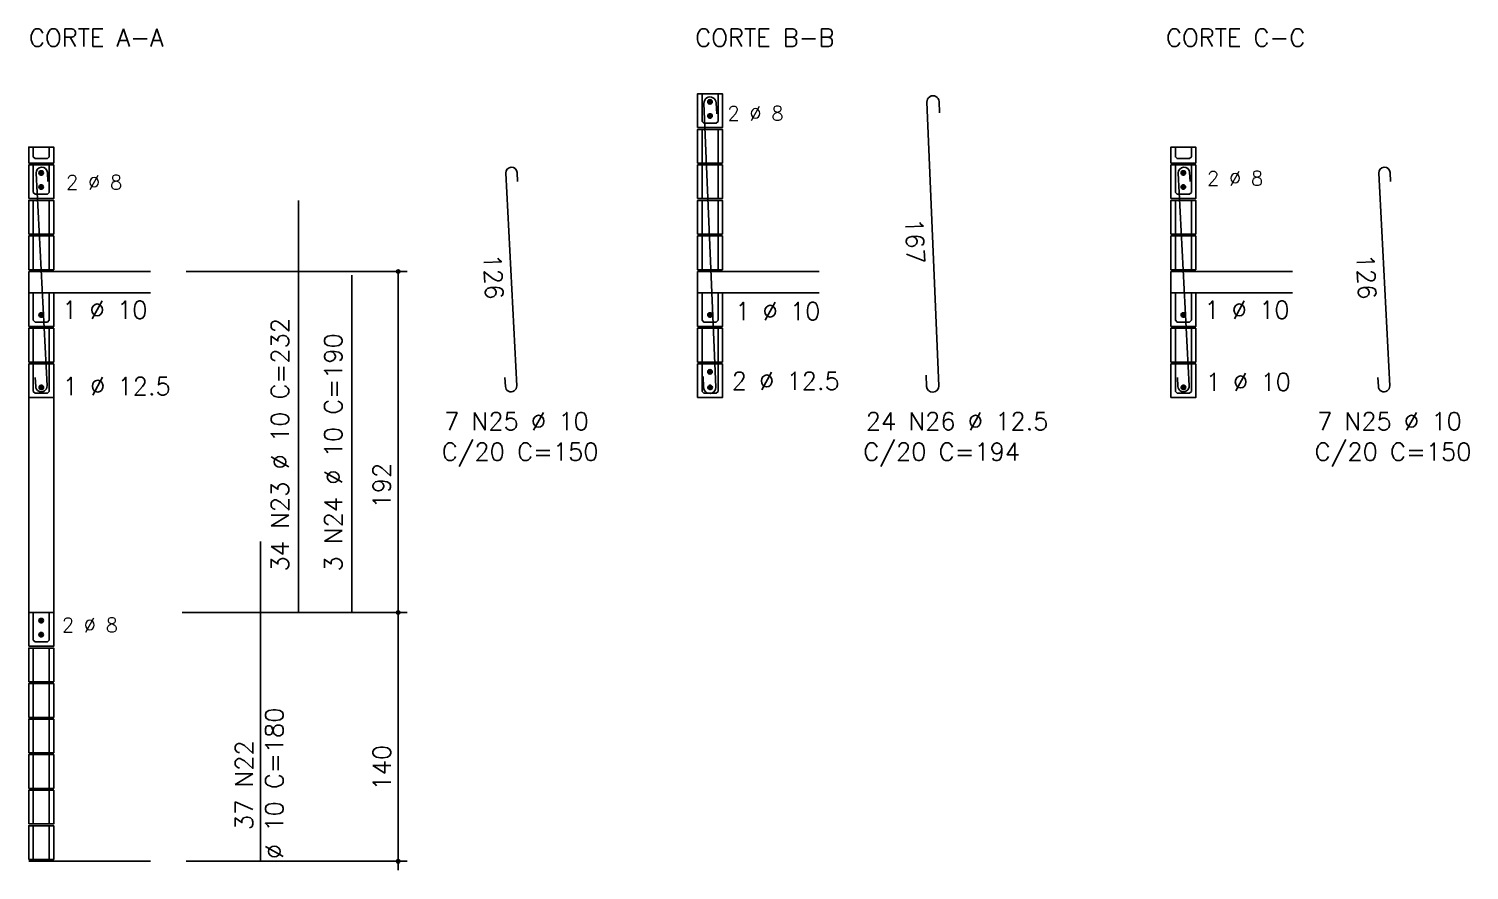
# Model space of a CAD drawing. Extents: x -1.9 to 86, y -1.6 to 60.9.
# Drawn here: x 55 to 71.22, y 27.63 to 37.11 of the extents above; entities that cross this region are included whole.
import ezdxf

# ---------------------------------------------------------------- set-up
doc = ezdxf.new("R2010")
doc.units = 0
doc.header["$MEASUREMENT"] = 0
for name, color, linetype in [('PENA_02', 2, 'CONTINUOUS'), ('PENA_03', 3, 'CONTINUOUS'), ('PENA_05', 5, 'CONTINUOUS')]:
    doc.layers.add(name, color=color, linetype=linetype)
doc.styles.get("Standard").update_dxf_attribs({"font": 'ROMANS.SHX'})

msp = doc.modelspace()

# ---------------------------------------------------------------- linework, layer by layer
at = {"layer": 'PENA_02', "linetype": 'Continuous'}
for centre, radius in [((59.156031, 34.373227), 0.02), ((59.156031, 34.373227), 0.01), ((59.156031, 30.533227), 0.02), ((59.156031, 30.533227), 0.01), ((59.156031, 27.733227), 0.02), ((59.156031, 27.733227), 0.01)]:
    msp.add_circle(centre, radius, dxfattribs=at)
at = {"layer": 'PENA_03', "linetype": 'Continuous'}
for p, q in [((62.57805, 35.593227), (62.57805, 35.973227)), ((62.75805, 35.593227), (62.75805, 35.973227)), ((62.57805, 35.193227), (62.57805, 35.573227)), ((62.75805, 35.193227), (62.75805, 35.573227)), ((55.046035, 34.793227), (55.046035, 35.173227)), ((55.226035, 34.793227), (55.226035, 35.173227)), ((62.57805, 34.793227), (62.57805, 35.173227)), ((62.75805, 34.793227), (62.75805, 35.173227)), ((67.908783, 34.793227), (67.908783, 35.173227)), ((68.088783, 34.793227), (68.088783, 35.173227)), ((55.046035, 34.393227), (55.046035, 34.773227)), ((55.226035, 34.393227), (55.226035, 34.773227)), ((62.57805, 34.393227), (62.57805, 34.773227)), ((62.75805, 34.393227), (62.75805, 34.773227)), ((67.908783, 34.393227), (67.908783, 34.773227)), ((68.088783, 34.393227), (68.088783, 34.773227)), ((54.996035, 34.373227), (54.996035, 33.753227)), ((54.996035, 34.373227), (56.366715, 34.373227)), ((56.766715, 34.373227), (59.256031, 34.373227)), ((59.156031, 27.632694), (59.156031, 34.373227)), ((62.52805, 34.373227), (62.52805, 33.753227)), ((62.52805, 34.373227), (63.89873, 34.373227)), ((67.858783, 34.373227), (67.858783, 33.753227)), ((67.858783, 34.373227), (69.229462, 34.373227)), ((54.996035, 34.133227), (56.366715, 34.133227)), ((62.52805, 34.133227), (63.89873, 34.133227)), ((67.858783, 34.133227), (69.229462, 34.133227)), ((55.046035, 33.353227), (55.046035, 33.733227)), ((55.226035, 33.353227), (55.226035, 33.733227)), ((62.57805, 33.353227), (62.57805, 33.733227)), ((62.75805, 33.353227), (62.75805, 33.733227)), ((67.908783, 33.353227), (67.908783, 33.733227)), ((68.088783, 33.353227), (68.088783, 33.733227)), ((54.996035, 32.953227), (54.996035, 30.533227)), ((55.276035, 32.953227), (55.276035, 30.533227)), ((56.724783, 30.533227), (59.256031, 30.533227)), ((55.046035, 29.753227), (55.046035, 30.133227)), ((55.226035, 29.753227), (55.226035, 30.133227)), ((55.046035, 29.353227), (55.046035, 29.733227)), ((55.226035, 29.353227), (55.226035, 29.733227)), ((55.046035, 28.953227), (55.046035, 29.333227)), ((55.226035, 28.953227), (55.226035, 29.333227)), ((55.046035, 28.553227), (55.046035, 28.933227)), ((55.226035, 28.553227), (55.226035, 28.933227)), ((55.046035, 28.153227), (55.046035, 28.533227)), ((55.226035, 28.153227), (55.226035, 28.533227)), ((55.046035, 27.753227), (55.046035, 28.133227)), ((55.226035, 27.753227), (55.226035, 28.133227)), ((54.996035, 27.733227), (56.366715, 27.733227)), ((56.766715, 27.733227), (59.256031, 27.733227))]:
    msp.add_line(p, q, dxfattribs=at)
for points in [[(62.52805, 35.993227), (62.80805, 35.993227), (62.80805, 36.373227), (62.52805, 36.373227), (62.52805, 35.993227)], [(62.75805, 36.373227), (62.75805, 36.063227), (62.73805, 36.043227), (62.59805, 36.043227), (62.57805, 36.063227), (62.57805, 36.373227)], [(62.692599, 36.282961), (62.690438, 36.293129), (62.684327, 36.30154), (62.675324, 36.306737), (62.664986, 36.307824), (62.655099, 36.304612), (62.647374, 36.297656), (62.643145, 36.288159), (62.643145, 36.277763), (62.647374, 36.268266), (62.655099, 36.26131), (62.664986, 36.258098), (62.675324, 36.259184), (62.684327, 36.264382), (62.690438, 36.272792), (62.692599, 36.282961)], [(62.692599, 36.124217), (62.690438, 36.134385), (62.684327, 36.142796), (62.675324, 36.147993), (62.664986, 36.14908), (62.655099, 36.145868), (62.647374, 36.138912), (62.643145, 36.129415), (62.643145, 36.119019), (62.647374, 36.109522), (62.655099, 36.102566), (62.664986, 36.099354), (62.675324, 36.100441), (62.684327, 36.105638), (62.690438, 36.114049), (62.692599, 36.124217)], [(62.52805, 35.593227), (62.80805, 35.593227), (62.80805, 35.973227), (62.52805, 35.973227), (62.52805, 35.593227)], [(54.996035, 35.593227), (55.276035, 35.593227), (55.276035, 35.773227), (54.996035, 35.773227), (54.996035, 35.593227)], [(55.226035, 35.773227), (55.226035, 35.663227), (55.206035, 35.643227), (55.066035, 35.643227), (55.046035, 35.663227), (55.046035, 35.773227)], [(67.858783, 35.593227), (68.138783, 35.593227), (68.138783, 35.773227), (67.858783, 35.773227), (67.858783, 35.593227)], [(68.088783, 35.773227), (68.088783, 35.663227), (68.068783, 35.643227), (67.928783, 35.643227), (67.908783, 35.663227), (67.908783, 35.773227)], [(54.996035, 35.193227), (55.276035, 35.193227), (55.276035, 35.573227), (54.996035, 35.573227), (54.996035, 35.193227)], [(55.226035, 35.573227), (55.226035, 35.263227), (55.206035, 35.243227), (55.066035, 35.243227), (55.046035, 35.263227), (55.046035, 35.573227)], [(62.52805, 35.193227), (62.80805, 35.193227), (62.80805, 35.573227), (62.52805, 35.573227), (62.52805, 35.193227)], [(67.858783, 35.193227), (68.138783, 35.193227), (68.138783, 35.573227), (67.858783, 35.573227), (67.858783, 35.193227)], [(68.088783, 35.573227), (68.088783, 35.263227), (68.068783, 35.243227), (67.928783, 35.243227), (67.908783, 35.263227), (67.908783, 35.573227)], [(55.160584, 35.482961), (55.158423, 35.493129), (55.152312, 35.50154), (55.14331, 35.506737), (55.132971, 35.507824), (55.123084, 35.504612), (55.115359, 35.497656), (55.11113, 35.488159), (55.11113, 35.477763), (55.115359, 35.468266), (55.123084, 35.46131), (55.132971, 35.458098), (55.14331, 35.459184), (55.152312, 35.464382), (55.158423, 35.472792), (55.160584, 35.482961)], [(68.023332, 35.482961), (68.02117, 35.493129), (68.01506, 35.50154), (68.006057, 35.506737), (67.995719, 35.507824), (67.985832, 35.504612), (67.978106, 35.497656), (67.973878, 35.488159), (67.973878, 35.477763), (67.978106, 35.468266), (67.985832, 35.46131), (67.995719, 35.458098), (68.006057, 35.459184), (68.01506, 35.464382), (68.02117, 35.472792), (68.023332, 35.482961)], [(55.160584, 35.324217), (55.158423, 35.334385), (55.152312, 35.342796), (55.14331, 35.347993), (55.132971, 35.34908), (55.123084, 35.345868), (55.115359, 35.338912), (55.11113, 35.329415), (55.11113, 35.319019), (55.115359, 35.309522), (55.123084, 35.302566), (55.132971, 35.299354), (55.14331, 35.300441), (55.152312, 35.305638), (55.158423, 35.314049), (55.160584, 35.324217)], [(68.023332, 35.324217), (68.02117, 35.334385), (68.01506, 35.342796), (68.006057, 35.347993), (67.995719, 35.34908), (67.985832, 35.345868), (67.978106, 35.338912), (67.973878, 35.329415), (67.973878, 35.319019), (67.978106, 35.309522), (67.985832, 35.302566), (67.995719, 35.299354), (68.006057, 35.300441), (68.01506, 35.305638), (68.02117, 35.314049), (68.023332, 35.324217)], [(54.996035, 34.793227), (55.276035, 34.793227), (55.276035, 35.173227), (54.996035, 35.173227), (54.996035, 34.793227)], [(62.52805, 34.793227), (62.80805, 34.793227), (62.80805, 35.173227), (62.52805, 35.173227), (62.52805, 34.793227)], [(67.858783, 34.793227), (68.138783, 34.793227), (68.138783, 35.173227), (67.858783, 35.173227), (67.858783, 34.793227)], [(54.996035, 34.393227), (55.276035, 34.393227), (55.276035, 34.773227), (54.996035, 34.773227), (54.996035, 34.393227)], [(62.52805, 34.393227), (62.80805, 34.393227), (62.80805, 34.773227), (62.52805, 34.773227), (62.52805, 34.393227)], [(67.858783, 34.393227), (68.138783, 34.393227), (68.138783, 34.773227), (67.858783, 34.773227), (67.858783, 34.393227)], [(54.996035, 33.753227), (55.276035, 33.753227), (55.276035, 34.133227)], [(55.226035, 34.133227), (55.226035, 33.823227), (55.206035, 33.803227), (55.066035, 33.803227), (55.046035, 33.823227), (55.046035, 34.133227)], [(62.52805, 33.753227), (62.80805, 33.753227), (62.80805, 34.133227)], [(62.75805, 34.133227), (62.75805, 33.823227), (62.73805, 33.803227), (62.59805, 33.803227), (62.57805, 33.823227), (62.57805, 34.133227)], [(67.858783, 33.753227), (68.138783, 33.753227), (68.138783, 34.133227)], [(68.088783, 34.133227), (68.088783, 33.823227), (68.068783, 33.803227), (67.928783, 33.803227), (67.908783, 33.823227), (67.908783, 34.133227)], [(55.160584, 33.884217), (55.158423, 33.894385), (55.152312, 33.902796), (55.14331, 33.907993), (55.132971, 33.90908), (55.123084, 33.905868), (55.115359, 33.898912), (55.11113, 33.889415), (55.11113, 33.879019), (55.115359, 33.869522), (55.123084, 33.862566), (55.132971, 33.859354), (55.14331, 33.860441), (55.152312, 33.865638), (55.158423, 33.874049), (55.160584, 33.884217)], [(62.692599, 33.884217), (62.690438, 33.894385), (62.684327, 33.902796), (62.675324, 33.907993), (62.664986, 33.90908), (62.655099, 33.905868), (62.647374, 33.898912), (62.643145, 33.889415), (62.643145, 33.879019), (62.647374, 33.869522), (62.655099, 33.862566), (62.664986, 33.859354), (62.675324, 33.860441), (62.684327, 33.865638), (62.690438, 33.874049), (62.692599, 33.884217)], [(68.023332, 33.884217), (68.02117, 33.894385), (68.01506, 33.902796), (68.006057, 33.907993), (67.995719, 33.90908), (67.985832, 33.905868), (67.978106, 33.898912), (67.973878, 33.889415), (67.973878, 33.879019), (67.978106, 33.869522), (67.985832, 33.862566), (67.995719, 33.859354), (68.006057, 33.860441), (68.01506, 33.865638), (68.02117, 33.874049), (68.023332, 33.884217)], [(54.996035, 33.353227), (55.276035, 33.353227), (55.276035, 33.733227), (54.996035, 33.733227), (54.996035, 33.353227)], [(62.52805, 33.353227), (62.80805, 33.353227), (62.80805, 33.733227), (62.52805, 33.733227), (62.52805, 33.353227)], [(67.858783, 33.353227), (68.138783, 33.353227), (68.138783, 33.733227), (67.858783, 33.733227), (67.858783, 33.353227)], [(54.996035, 32.953227), (55.276035, 32.953227), (55.276035, 33.333227), (54.996035, 33.333227), (54.996035, 32.953227)], [(55.226035, 33.333227), (55.226035, 33.023227), (55.206035, 33.003227), (55.066035, 33.003227), (55.046035, 33.023227), (55.046035, 33.333227)], [(62.52805, 32.953227), (62.80805, 32.953227), (62.80805, 33.333227), (62.52805, 33.333227), (62.52805, 32.953227)], [(62.75805, 33.333227), (62.75805, 33.023227), (62.73805, 33.003227), (62.59805, 33.003227), (62.57805, 33.023227), (62.57805, 33.333227)], [(62.692599, 33.242961), (62.690438, 33.253129), (62.684327, 33.26154), (62.675324, 33.266737), (62.664986, 33.267824), (62.655099, 33.264612), (62.647374, 33.257656), (62.643145, 33.248159), (62.643145, 33.237763), (62.647374, 33.228266), (62.655099, 33.22131), (62.664986, 33.218098), (62.675324, 33.219184), (62.684327, 33.224382), (62.690438, 33.232792), (62.692599, 33.242961)], [(67.858783, 32.953227), (68.138783, 32.953227), (68.138783, 33.333227), (67.858783, 33.333227), (67.858783, 32.953227)], [(68.088783, 33.333227), (68.088783, 33.023227), (68.068783, 33.003227), (67.928783, 33.003227), (67.908783, 33.023227), (67.908783, 33.333227)], [(55.162632, 33.068227), (55.16047, 33.078395), (55.15436, 33.086805), (55.145357, 33.092003), (55.135018, 33.09309), (55.125132, 33.089877), (55.117406, 33.082921), (55.113178, 33.073425), (55.113178, 33.063029), (55.117406, 33.053532), (55.125132, 33.046576), (55.135018, 33.043364), (55.145357, 33.04445), (55.15436, 33.049648), (55.16047, 33.058058), (55.162632, 33.068227)], [(62.694646, 33.068227), (62.692485, 33.078395), (62.686375, 33.086805), (62.677372, 33.092003), (62.667033, 33.09309), (62.657146, 33.089877), (62.649421, 33.082921), (62.645193, 33.073425), (62.645193, 33.063029), (62.649421, 33.053532), (62.657146, 33.046576), (62.667033, 33.043364), (62.677372, 33.04445), (62.686375, 33.049648), (62.692485, 33.058058), (62.694646, 33.068227)], [(68.025379, 33.068227), (68.023218, 33.078395), (68.017107, 33.086805), (68.008105, 33.092003), (67.997766, 33.09309), (67.987879, 33.089877), (67.980154, 33.082921), (67.975925, 33.073425), (67.975925, 33.063029), (67.980154, 33.053532), (67.987879, 33.046576), (67.997766, 33.043364), (68.008105, 33.04445), (68.017107, 33.049648), (68.023218, 33.058058), (68.025379, 33.068227)], [(54.996035, 30.153227), (55.276035, 30.153227), (55.276035, 30.533227), (54.996035, 30.533227), (54.996035, 30.153227)], [(55.226035, 30.533227), (55.226035, 30.223227), (55.206035, 30.203227), (55.066035, 30.203227), (55.046035, 30.223227), (55.046035, 30.533227)], [(55.160584, 30.442961), (55.158423, 30.453129), (55.152312, 30.46154), (55.14331, 30.466737), (55.132971, 30.467824), (55.123084, 30.464612), (55.115359, 30.457656), (55.11113, 30.448159), (55.11113, 30.437763), (55.115359, 30.428266), (55.123084, 30.42131), (55.132971, 30.418098), (55.14331, 30.419184), (55.152312, 30.424382), (55.158423, 30.432792), (55.160584, 30.442961)], [(55.160584, 30.284217), (55.158423, 30.294385), (55.152312, 30.302796), (55.14331, 30.307993), (55.132971, 30.30908), (55.123084, 30.305868), (55.115359, 30.298912), (55.11113, 30.289415), (55.11113, 30.279019), (55.115359, 30.269522), (55.123084, 30.262566), (55.132971, 30.259354), (55.14331, 30.260441), (55.152312, 30.265638), (55.158423, 30.274049), (55.160584, 30.284217)], [(54.996035, 29.753227), (55.276035, 29.753227), (55.276035, 30.133227), (54.996035, 30.133227), (54.996035, 29.753227)], [(54.996035, 29.353227), (55.276035, 29.353227), (55.276035, 29.733227), (54.996035, 29.733227), (54.996035, 29.353227)], [(54.996035, 28.953227), (55.276035, 28.953227), (55.276035, 29.333227), (54.996035, 29.333227), (54.996035, 28.953227)], [(54.996035, 28.553227), (55.276035, 28.553227), (55.276035, 28.933227), (54.996035, 28.933227), (54.996035, 28.553227)], [(54.996035, 28.153227), (55.276035, 28.153227), (55.276035, 28.533227), (54.996035, 28.533227), (54.996035, 28.153227)], [(54.996035, 27.753227), (55.276035, 27.753227), (55.276035, 28.133227), (54.996035, 28.133227), (54.996035, 27.753227)]]:
    msp.add_lwpolyline(points, dxfattribs=at)
for centre in [(62.667599, 36.282961), (62.667599, 36.124217), (55.135584, 35.482961), (67.998332, 35.482961), (55.135584, 35.324217), (67.998332, 35.324217), (55.135584, 33.884217), (62.667599, 33.884217), (67.998332, 33.884217), (62.667599, 33.242961), (55.137632, 33.068227), (68.000379, 33.068227), (55.135584, 30.442961), (55.135584, 30.284217)]:
    msp.add_circle(centre, 0.025, dxfattribs=at)
for points in [[(62.692599, 36.282961), (62.647374, 36.297656), (62.643145, 36.288159)], [(62.692599, 36.282961), (62.643145, 36.288159), (62.643145, 36.277763)], [(62.692599, 36.282961), (62.643145, 36.277763), (62.647374, 36.268266)], [(62.692599, 36.282961), (62.655099, 36.304612), (62.644107, 36.291511)], [(62.692599, 36.282961), (62.644107, 36.291511), (62.644107, 36.27441)], [(62.692599, 36.282961), (62.644107, 36.27441), (62.655099, 36.26131)], [(62.692599, 36.282961), (62.655099, 36.304612), (62.647374, 36.297656)], [(62.692599, 36.282961), (62.647374, 36.268266), (62.655099, 36.26131)], [(62.692599, 36.282961), (62.664986, 36.307824), (62.655099, 36.304612)], [(62.692599, 36.282961), (62.67194, 36.307581), (62.655099, 36.304612)], [(62.692599, 36.282961), (62.655099, 36.26131), (62.67194, 36.258341)], [(62.692599, 36.282961), (62.655099, 36.26131), (62.664986, 36.258098)], [(62.692599, 36.282961), (62.675324, 36.306737), (62.664986, 36.307824)], [(62.692599, 36.282961), (62.664986, 36.258098), (62.675324, 36.259184)], [(62.692599, 36.282961), (62.68675, 36.299031), (62.67194, 36.307581)], [(62.692599, 36.282961), (62.67194, 36.258341), (62.68675, 36.266891)], [(62.692599, 36.282961), (62.684327, 36.30154), (62.675324, 36.306737)], [(62.692599, 36.282961), (62.675324, 36.259184), (62.684327, 36.264382)], [(62.692599, 36.282961), (62.690438, 36.293129), (62.684327, 36.30154)], [(62.692599, 36.282961), (62.684327, 36.264382), (62.690438, 36.272792)], [(62.692599, 36.282961), (62.68675, 36.266891), (62.692599, 36.282961)], [(62.692599, 36.282961), (62.690438, 36.272792), (62.692599, 36.282961)], [(62.692599, 36.124217), (62.647374, 36.138912), (62.643145, 36.129415)], [(62.692599, 36.124217), (62.643145, 36.129415), (62.643145, 36.119019)], [(62.692599, 36.124217), (62.643145, 36.119019), (62.647374, 36.109522)], [(62.692599, 36.124217), (62.655099, 36.145868), (62.644107, 36.132767)], [(62.692599, 36.124217), (62.644107, 36.132767), (62.644107, 36.115666)], [(62.692599, 36.124217), (62.644107, 36.115666), (62.655099, 36.102566)], [(62.692599, 36.124217), (62.655099, 36.145868), (62.647374, 36.138912)], [(62.692599, 36.124217), (62.647374, 36.109522), (62.655099, 36.102566)], [(62.692599, 36.124217), (62.664986, 36.14908), (62.655099, 36.145868)], [(62.692599, 36.124217), (62.67194, 36.148837), (62.655099, 36.145868)], [(62.692599, 36.124217), (62.655099, 36.102566), (62.67194, 36.099597)], [(62.692599, 36.124217), (62.655099, 36.102566), (62.664986, 36.099354)], [(62.692599, 36.124217), (62.675324, 36.147993), (62.664986, 36.14908)], [(62.692599, 36.124217), (62.664986, 36.099354), (62.675324, 36.100441)], [(62.692599, 36.124217), (62.68675, 36.140287), (62.67194, 36.148837)], [(62.692599, 36.124217), (62.67194, 36.099597), (62.68675, 36.108147)], [(62.692599, 36.124217), (62.684327, 36.142796), (62.675324, 36.147993)], [(62.692599, 36.124217), (62.675324, 36.100441), (62.684327, 36.105638)], [(62.692599, 36.124217), (62.690438, 36.134385), (62.684327, 36.142796)], [(62.692599, 36.124217), (62.684327, 36.105638), (62.690438, 36.114049)], [(62.692599, 36.124217), (62.68675, 36.108147), (62.692599, 36.124217)], [(62.692599, 36.124217), (62.690438, 36.114049), (62.692599, 36.124217)], [(55.160584, 35.482961), (55.115359, 35.497656), (55.11113, 35.488159)], [(55.160584, 35.482961), (55.11113, 35.488159), (55.11113, 35.477763)], [(55.160584, 35.482961), (55.11113, 35.477763), (55.115359, 35.468266)], [(55.160584, 35.482961), (55.123084, 35.504612), (55.112092, 35.491511)], [(55.160584, 35.482961), (55.112092, 35.491511), (55.112092, 35.47441)], [(55.160584, 35.482961), (55.112092, 35.47441), (55.123084, 35.46131)], [(55.160584, 35.482961), (55.123084, 35.504612), (55.115359, 35.497656)], [(55.160584, 35.482961), (55.115359, 35.468266), (55.123084, 35.46131)], [(55.160584, 35.482961), (55.132971, 35.507824), (55.123084, 35.504612)], [(55.160584, 35.482961), (55.139925, 35.507581), (55.123084, 35.504612)], [(55.160584, 35.482961), (55.123084, 35.46131), (55.139925, 35.458341)], [(55.160584, 35.482961), (55.123084, 35.46131), (55.132971, 35.458098)], [(55.160584, 35.482961), (55.14331, 35.506737), (55.132971, 35.507824)], [(55.160584, 35.482961), (55.132971, 35.458098), (55.14331, 35.459184)], [(55.160584, 35.482961), (55.154735, 35.499031), (55.139925, 35.507581)], [(55.160584, 35.482961), (55.139925, 35.458341), (55.154735, 35.466891)], [(55.160584, 35.482961), (55.152312, 35.50154), (55.14331, 35.506737)], [(55.160584, 35.482961), (55.14331, 35.459184), (55.152312, 35.464382)], [(55.160584, 35.482961), (55.158423, 35.493129), (55.152312, 35.50154)], [(55.160584, 35.482961), (55.152312, 35.464382), (55.158423, 35.472792)], [(55.160584, 35.482961), (55.154735, 35.466891), (55.160584, 35.482961)], [(55.160584, 35.482961), (55.158423, 35.472792), (55.160584, 35.482961)], [(68.023332, 35.482961), (67.978106, 35.497656), (67.973878, 35.488159)], [(68.023332, 35.482961), (67.973878, 35.488159), (67.973878, 35.477763)], [(68.023332, 35.482961), (67.973878, 35.477763), (67.978106, 35.468266)], [(68.023332, 35.482961), (67.985832, 35.504612), (67.97484, 35.491511)], [(68.023332, 35.482961), (67.97484, 35.491511), (67.97484, 35.47441)], [(68.023332, 35.482961), (67.97484, 35.47441), (67.985832, 35.46131)], [(68.023332, 35.482961), (67.985832, 35.504612), (67.978106, 35.497656)], [(68.023332, 35.482961), (67.978106, 35.468266), (67.985832, 35.46131)], [(68.023332, 35.482961), (67.995719, 35.507824), (67.985832, 35.504612)], [(68.023332, 35.482961), (68.002673, 35.507581), (67.985832, 35.504612)], [(68.023332, 35.482961), (67.985832, 35.46131), (68.002673, 35.458341)], [(68.023332, 35.482961), (67.985832, 35.46131), (67.995719, 35.458098)], [(68.023332, 35.482961), (68.006057, 35.506737), (67.995719, 35.507824)], [(68.023332, 35.482961), (67.995719, 35.458098), (68.006057, 35.459184)], [(68.023332, 35.482961), (68.017483, 35.499031), (68.002673, 35.507581)], [(68.023332, 35.482961), (68.002673, 35.458341), (68.017483, 35.466891)], [(68.023332, 35.482961), (68.01506, 35.50154), (68.006057, 35.506737)], [(68.023332, 35.482961), (68.006057, 35.459184), (68.01506, 35.464382)], [(68.023332, 35.482961), (68.02117, 35.493129), (68.01506, 35.50154)], [(68.023332, 35.482961), (68.01506, 35.464382), (68.02117, 35.472792)], [(68.023332, 35.482961), (68.017483, 35.466891), (68.023332, 35.482961)], [(68.023332, 35.482961), (68.02117, 35.472792), (68.023332, 35.482961)], [(55.160584, 35.324217), (55.115359, 35.338912), (55.11113, 35.329415)], [(55.160584, 35.324217), (55.11113, 35.329415), (55.11113, 35.319019)], [(55.160584, 35.324217), (55.11113, 35.319019), (55.115359, 35.309522)], [(55.160584, 35.324217), (55.123084, 35.345868), (55.112092, 35.332767)], [(55.160584, 35.324217), (55.112092, 35.332767), (55.112092, 35.315666)], [(55.160584, 35.324217), (55.112092, 35.315666), (55.123084, 35.302566)], [(55.160584, 35.324217), (55.123084, 35.345868), (55.115359, 35.338912)], [(55.160584, 35.324217), (55.115359, 35.309522), (55.123084, 35.302566)], [(55.160584, 35.324217), (55.132971, 35.34908), (55.123084, 35.345868)], [(55.160584, 35.324217), (55.139925, 35.348837), (55.123084, 35.345868)], [(55.160584, 35.324217), (55.123084, 35.302566), (55.139925, 35.299597)], [(55.160584, 35.324217), (55.123084, 35.302566), (55.132971, 35.299354)], [(55.160584, 35.324217), (55.14331, 35.347993), (55.132971, 35.34908)], [(55.160584, 35.324217), (55.132971, 35.299354), (55.14331, 35.300441)], [(55.160584, 35.324217), (55.154735, 35.340287), (55.139925, 35.348837)], [(55.160584, 35.324217), (55.139925, 35.299597), (55.154735, 35.308147)], [(55.160584, 35.324217), (55.152312, 35.342796), (55.14331, 35.347993)], [(55.160584, 35.324217), (55.14331, 35.300441), (55.152312, 35.305638)], [(55.160584, 35.324217), (55.158423, 35.334385), (55.152312, 35.342796)], [(55.160584, 35.324217), (55.152312, 35.305638), (55.158423, 35.314049)], [(55.160584, 35.324217), (55.154735, 35.308147), (55.160584, 35.324217)], [(55.160584, 35.324217), (55.158423, 35.314049), (55.160584, 35.324217)], [(68.023332, 35.324217), (67.978106, 35.338912), (67.973878, 35.329415)], [(68.023332, 35.324217), (67.973878, 35.329415), (67.973878, 35.319019)], [(68.023332, 35.324217), (67.973878, 35.319019), (67.978106, 35.309522)], [(68.023332, 35.324217), (67.985832, 35.345868), (67.97484, 35.332767)], [(68.023332, 35.324217), (67.97484, 35.332767), (67.97484, 35.315666)], [(68.023332, 35.324217), (67.97484, 35.315666), (67.985832, 35.302566)], [(68.023332, 35.324217), (67.985832, 35.345868), (67.978106, 35.338912)], [(68.023332, 35.324217), (67.978106, 35.309522), (67.985832, 35.302566)], [(68.023332, 35.324217), (67.995719, 35.34908), (67.985832, 35.345868)], [(68.023332, 35.324217), (68.002673, 35.348837), (67.985832, 35.345868)], [(68.023332, 35.324217), (67.985832, 35.302566), (68.002673, 35.299597)], [(68.023332, 35.324217), (67.985832, 35.302566), (67.995719, 35.299354)], [(68.023332, 35.324217), (68.006057, 35.347993), (67.995719, 35.34908)], [(68.023332, 35.324217), (67.995719, 35.299354), (68.006057, 35.300441)], [(68.023332, 35.324217), (68.017483, 35.340287), (68.002673, 35.348837)], [(68.023332, 35.324217), (68.002673, 35.299597), (68.017483, 35.308147)], [(68.023332, 35.324217), (68.01506, 35.342796), (68.006057, 35.347993)], [(68.023332, 35.324217), (68.006057, 35.300441), (68.01506, 35.305638)], [(68.023332, 35.324217), (68.02117, 35.334385), (68.01506, 35.342796)], [(68.023332, 35.324217), (68.01506, 35.305638), (68.02117, 35.314049)], [(68.023332, 35.324217), (68.017483, 35.308147), (68.023332, 35.324217)], [(68.023332, 35.324217), (68.02117, 35.314049), (68.023332, 35.324217)], [(55.160584, 33.884217), (55.123084, 33.905868), (55.112092, 33.892767)], [(55.160584, 33.884217), (55.123084, 33.905868), (55.115359, 33.898912)], [(55.160584, 33.884217), (55.132971, 33.90908), (55.123084, 33.905868)], [(55.160584, 33.884217), (55.139925, 33.908837), (55.123084, 33.905868)], [(55.160584, 33.884217), (55.14331, 33.907993), (55.132971, 33.90908)], [(55.160584, 33.884217), (55.154735, 33.900287), (55.139925, 33.908837)], [(55.160584, 33.884217), (55.152312, 33.902796), (55.14331, 33.907993)], [(62.692599, 33.884217), (62.655099, 33.905868), (62.644107, 33.892767)], [(62.692599, 33.884217), (62.655099, 33.905868), (62.647374, 33.898912)], [(62.692599, 33.884217), (62.664986, 33.90908), (62.655099, 33.905868)], [(62.692599, 33.884217), (62.67194, 33.908837), (62.655099, 33.905868)], [(62.692599, 33.884217), (62.675324, 33.907993), (62.664986, 33.90908)], [(62.692599, 33.884217), (62.68675, 33.900287), (62.67194, 33.908837)], [(62.692599, 33.884217), (62.684327, 33.902796), (62.675324, 33.907993)], [(68.023332, 33.884217), (67.985832, 33.905868), (67.97484, 33.892767)], [(68.023332, 33.884217), (67.985832, 33.905868), (67.978106, 33.898912)], [(68.023332, 33.884217), (67.995719, 33.90908), (67.985832, 33.905868)], [(68.023332, 33.884217), (68.002673, 33.908837), (67.985832, 33.905868)], [(68.023332, 33.884217), (68.006057, 33.907993), (67.995719, 33.90908)], [(68.023332, 33.884217), (68.017483, 33.900287), (68.002673, 33.908837)], [(68.023332, 33.884217), (68.01506, 33.902796), (68.006057, 33.907993)], [(55.160584, 33.884217), (55.115359, 33.898912), (55.11113, 33.889415)], [(55.160584, 33.884217), (55.11113, 33.889415), (55.11113, 33.879019)], [(55.160584, 33.884217), (55.11113, 33.879019), (55.115359, 33.869522)], [(55.160584, 33.884217), (55.112092, 33.892767), (55.112092, 33.875666)], [(55.160584, 33.884217), (55.112092, 33.875666), (55.123084, 33.862566)], [(55.160584, 33.884217), (55.115359, 33.869522), (55.123084, 33.862566)], [(55.160584, 33.884217), (55.123084, 33.862566), (55.139925, 33.859597)], [(55.160584, 33.884217), (55.123084, 33.862566), (55.132971, 33.859354)], [(55.160584, 33.884217), (55.132971, 33.859354), (55.14331, 33.860441)], [(55.160584, 33.884217), (55.139925, 33.859597), (55.154735, 33.868147)], [(55.160584, 33.884217), (55.14331, 33.860441), (55.152312, 33.865638)], [(55.160584, 33.884217), (55.158423, 33.894385), (55.152312, 33.902796)], [(55.160584, 33.884217), (55.152312, 33.865638), (55.158423, 33.874049)], [(55.160584, 33.884217), (55.154735, 33.868147), (55.160584, 33.884217)], [(55.160584, 33.884217), (55.158423, 33.874049), (55.160584, 33.884217)], [(62.692599, 33.884217), (62.647374, 33.898912), (62.643145, 33.889415)], [(62.692599, 33.884217), (62.643145, 33.889415), (62.643145, 33.879019)], [(62.692599, 33.884217), (62.643145, 33.879019), (62.647374, 33.869522)], [(62.692599, 33.884217), (62.644107, 33.892767), (62.644107, 33.875666)], [(62.692599, 33.884217), (62.644107, 33.875666), (62.655099, 33.862566)], [(62.692599, 33.884217), (62.647374, 33.869522), (62.655099, 33.862566)], [(62.692599, 33.884217), (62.655099, 33.862566), (62.67194, 33.859597)], [(62.692599, 33.884217), (62.655099, 33.862566), (62.664986, 33.859354)], [(62.692599, 33.884217), (62.664986, 33.859354), (62.675324, 33.860441)], [(62.692599, 33.884217), (62.67194, 33.859597), (62.68675, 33.868147)], [(62.692599, 33.884217), (62.675324, 33.860441), (62.684327, 33.865638)], [(62.692599, 33.884217), (62.690438, 33.894385), (62.684327, 33.902796)], [(62.692599, 33.884217), (62.684327, 33.865638), (62.690438, 33.874049)], [(62.692599, 33.884217), (62.68675, 33.868147), (62.692599, 33.884217)], [(62.692599, 33.884217), (62.690438, 33.874049), (62.692599, 33.884217)], [(68.023332, 33.884217), (67.978106, 33.898912), (67.973878, 33.889415)], [(68.023332, 33.884217), (67.973878, 33.889415), (67.973878, 33.879019)], [(68.023332, 33.884217), (67.973878, 33.879019), (67.978106, 33.869522)], [(68.023332, 33.884217), (67.97484, 33.892767), (67.97484, 33.875666)], [(68.023332, 33.884217), (67.97484, 33.875666), (67.985832, 33.862566)], [(68.023332, 33.884217), (67.978106, 33.869522), (67.985832, 33.862566)], [(68.023332, 33.884217), (67.985832, 33.862566), (68.002673, 33.859597)], [(68.023332, 33.884217), (67.985832, 33.862566), (67.995719, 33.859354)], [(68.023332, 33.884217), (67.995719, 33.859354), (68.006057, 33.860441)], [(68.023332, 33.884217), (68.002673, 33.859597), (68.017483, 33.868147)], [(68.023332, 33.884217), (68.006057, 33.860441), (68.01506, 33.865638)], [(68.023332, 33.884217), (68.02117, 33.894385), (68.01506, 33.902796)], [(68.023332, 33.884217), (68.01506, 33.865638), (68.02117, 33.874049)], [(68.023332, 33.884217), (68.017483, 33.868147), (68.023332, 33.884217)], [(68.023332, 33.884217), (68.02117, 33.874049), (68.023332, 33.884217)], [(62.692599, 33.242961), (62.647374, 33.257656), (62.643145, 33.248159)], [(62.692599, 33.242961), (62.655099, 33.264612), (62.644107, 33.251511)], [(62.692599, 33.242961), (62.655099, 33.264612), (62.647374, 33.257656)], [(62.692599, 33.242961), (62.664986, 33.267824), (62.655099, 33.264612)], [(62.692599, 33.242961), (62.67194, 33.267581), (62.655099, 33.264612)], [(62.692599, 33.242961), (62.675324, 33.266737), (62.664986, 33.267824)], [(62.692599, 33.242961), (62.68675, 33.259031), (62.67194, 33.267581)], [(62.692599, 33.242961), (62.684327, 33.26154), (62.675324, 33.266737)], [(62.692599, 33.242961), (62.690438, 33.253129), (62.684327, 33.26154)], [(55.162632, 33.068227), (55.135018, 33.09309), (55.125132, 33.089877)], [(55.162632, 33.068227), (55.141973, 33.092847), (55.125132, 33.089877)], [(55.162632, 33.068227), (55.145357, 33.092003), (55.135018, 33.09309)], [(55.162632, 33.068227), (55.156783, 33.084297), (55.141973, 33.092847)], [(62.692599, 33.242961), (62.643145, 33.248159), (62.643145, 33.237763)], [(62.692599, 33.242961), (62.643145, 33.237763), (62.647374, 33.228266)], [(62.692599, 33.242961), (62.644107, 33.251511), (62.644107, 33.23441)], [(62.692599, 33.242961), (62.644107, 33.23441), (62.655099, 33.22131)], [(62.692599, 33.242961), (62.647374, 33.228266), (62.655099, 33.22131)], [(62.692599, 33.242961), (62.655099, 33.22131), (62.67194, 33.218341)], [(62.692599, 33.242961), (62.655099, 33.22131), (62.664986, 33.218098)], [(62.694646, 33.068227), (62.667033, 33.09309), (62.657146, 33.089877)], [(62.692599, 33.242961), (62.664986, 33.218098), (62.675324, 33.219184)], [(62.694646, 33.068227), (62.677372, 33.092003), (62.667033, 33.09309)], [(62.692599, 33.242961), (62.67194, 33.218341), (62.68675, 33.226891)], [(62.692599, 33.242961), (62.675324, 33.219184), (62.684327, 33.224382)], [(62.692599, 33.242961), (62.684327, 33.224382), (62.690438, 33.232792)], [(62.692599, 33.242961), (62.68675, 33.226891), (62.692599, 33.242961)], [(62.692599, 33.242961), (62.690438, 33.232792), (62.692599, 33.242961)], [(68.025379, 33.068227), (67.997766, 33.09309), (67.987879, 33.089877)], [(68.025379, 33.068227), (68.00472, 33.092847), (67.987879, 33.089877)], [(68.025379, 33.068227), (68.008105, 33.092003), (67.997766, 33.09309)], [(68.025379, 33.068227), (68.01953, 33.084297), (68.00472, 33.092847)], [(55.162632, 33.068227), (55.117406, 33.082921), (55.113178, 33.073425)], [(55.162632, 33.068227), (55.113178, 33.073425), (55.113178, 33.063029)], [(55.162632, 33.068227), (55.113178, 33.063029), (55.117406, 33.053532)], [(55.162632, 33.068227), (55.125132, 33.089877), (55.114139, 33.076777)], [(55.162632, 33.068227), (55.114139, 33.076777), (55.114139, 33.059676)], [(55.162632, 33.068227), (55.114139, 33.059676), (55.125132, 33.046576)], [(55.162632, 33.068227), (55.125132, 33.089877), (55.117406, 33.082921)], [(55.162632, 33.068227), (55.117406, 33.053532), (55.125132, 33.046576)], [(55.162632, 33.068227), (55.125132, 33.046576), (55.141973, 33.043607)], [(55.162632, 33.068227), (55.125132, 33.046576), (55.135018, 33.043364)], [(55.162632, 33.068227), (55.135018, 33.043364), (55.145357, 33.04445)], [(55.162632, 33.068227), (55.141973, 33.043607), (55.156783, 33.052157)], [(55.162632, 33.068227), (55.15436, 33.086805), (55.145357, 33.092003)], [(55.162632, 33.068227), (55.145357, 33.04445), (55.15436, 33.049648)], [(55.162632, 33.068227), (55.16047, 33.078395), (55.15436, 33.086805)], [(55.162632, 33.068227), (55.15436, 33.049648), (55.16047, 33.058058)], [(55.162632, 33.068227), (55.156783, 33.052157), (55.162632, 33.068227)], [(55.162632, 33.068227), (55.16047, 33.058058), (55.162632, 33.068227)], [(62.694646, 33.068227), (62.649421, 33.082921), (62.645193, 33.073425)], [(62.694646, 33.068227), (62.645193, 33.073425), (62.645193, 33.063029)], [(62.694646, 33.068227), (62.645193, 33.063029), (62.649421, 33.053532)], [(62.694646, 33.068227), (62.657146, 33.089877), (62.649421, 33.082921)], [(62.694646, 33.068227), (62.649421, 33.053532), (62.657146, 33.046576)], [(62.694646, 33.068227), (62.657146, 33.046576), (62.667033, 33.043364)], [(62.694646, 33.068227), (62.667033, 33.043364), (62.677372, 33.04445)], [(62.694646, 33.068227), (62.686375, 33.086805), (62.677372, 33.092003)], [(62.694646, 33.068227), (62.677372, 33.04445), (62.686375, 33.049648)], [(62.694646, 33.068227), (62.692485, 33.078395), (62.686375, 33.086805)], [(62.694646, 33.068227), (62.686375, 33.049648), (62.692485, 33.058058)], [(62.694646, 33.068227), (62.692485, 33.058058), (62.694646, 33.068227)], [(68.025379, 33.068227), (67.980154, 33.082921), (67.975925, 33.073425)], [(68.025379, 33.068227), (67.975925, 33.073425), (67.975925, 33.063029)], [(68.025379, 33.068227), (67.975925, 33.063029), (67.980154, 33.053532)], [(68.025379, 33.068227), (67.987879, 33.089877), (67.976887, 33.076777)], [(68.025379, 33.068227), (67.976887, 33.076777), (67.976887, 33.059676)], [(68.025379, 33.068227), (67.976887, 33.059676), (67.987879, 33.046576)], [(68.025379, 33.068227), (67.987879, 33.089877), (67.980154, 33.082921)], [(68.025379, 33.068227), (67.980154, 33.053532), (67.987879, 33.046576)], [(68.025379, 33.068227), (67.987879, 33.046576), (68.00472, 33.043607)], [(68.025379, 33.068227), (67.987879, 33.046576), (67.997766, 33.043364)], [(68.025379, 33.068227), (67.997766, 33.043364), (68.008105, 33.04445)], [(68.025379, 33.068227), (68.00472, 33.043607), (68.01953, 33.052157)], [(68.025379, 33.068227), (68.017107, 33.086805), (68.008105, 33.092003)], [(68.025379, 33.068227), (68.008105, 33.04445), (68.017107, 33.049648)], [(68.025379, 33.068227), (68.023218, 33.078395), (68.017107, 33.086805)], [(68.025379, 33.068227), (68.017107, 33.049648), (68.023218, 33.058058)], [(68.025379, 33.068227), (68.01953, 33.052157), (68.025379, 33.068227)], [(68.025379, 33.068227), (68.023218, 33.058058), (68.025379, 33.068227)], [(55.160584, 30.442961), (55.115359, 30.457656), (55.11113, 30.448159)], [(55.160584, 30.442961), (55.11113, 30.448159), (55.11113, 30.437763)], [(55.160584, 30.442961), (55.11113, 30.437763), (55.115359, 30.428266)], [(55.160584, 30.442961), (55.123084, 30.464612), (55.112092, 30.451511)], [(55.160584, 30.442961), (55.112092, 30.451511), (55.112092, 30.43441)], [(55.160584, 30.442961), (55.112092, 30.43441), (55.123084, 30.42131)], [(55.160584, 30.442961), (55.123084, 30.464612), (55.115359, 30.457656)], [(55.160584, 30.442961), (55.115359, 30.428266), (55.123084, 30.42131)], [(55.160584, 30.442961), (55.132971, 30.467824), (55.123084, 30.464612)], [(55.160584, 30.442961), (55.139925, 30.467581), (55.123084, 30.464612)], [(55.160584, 30.442961), (55.123084, 30.42131), (55.139925, 30.418341)], [(55.160584, 30.442961), (55.123084, 30.42131), (55.132971, 30.418098)], [(55.160584, 30.442961), (55.14331, 30.466737), (55.132971, 30.467824)], [(55.160584, 30.442961), (55.132971, 30.418098), (55.14331, 30.419184)], [(55.160584, 30.442961), (55.154735, 30.459031), (55.139925, 30.467581)], [(55.160584, 30.442961), (55.139925, 30.418341), (55.154735, 30.426891)], [(55.160584, 30.442961), (55.152312, 30.46154), (55.14331, 30.466737)], [(55.160584, 30.442961), (55.14331, 30.419184), (55.152312, 30.424382)], [(55.160584, 30.442961), (55.158423, 30.453129), (55.152312, 30.46154)], [(55.160584, 30.442961), (55.152312, 30.424382), (55.158423, 30.432792)], [(55.160584, 30.442961), (55.154735, 30.426891), (55.160584, 30.442961)], [(55.160584, 30.442961), (55.158423, 30.432792), (55.160584, 30.442961)], [(55.160584, 30.284217), (55.115359, 30.298912), (55.11113, 30.289415)], [(55.160584, 30.284217), (55.11113, 30.289415), (55.11113, 30.279019)], [(55.160584, 30.284217), (55.11113, 30.279019), (55.115359, 30.269522)], [(55.160584, 30.284217), (55.123084, 30.305868), (55.112092, 30.292767)], [(55.160584, 30.284217), (55.112092, 30.292767), (55.112092, 30.275666)], [(55.160584, 30.284217), (55.112092, 30.275666), (55.123084, 30.262566)], [(55.160584, 30.284217), (55.123084, 30.305868), (55.115359, 30.298912)], [(55.160584, 30.284217), (55.115359, 30.269522), (55.123084, 30.262566)], [(55.160584, 30.284217), (55.132971, 30.30908), (55.123084, 30.305868)], [(55.160584, 30.284217), (55.139925, 30.308837), (55.123084, 30.305868)], [(55.160584, 30.284217), (55.123084, 30.262566), (55.139925, 30.259597)], [(55.160584, 30.284217), (55.123084, 30.262566), (55.132971, 30.259354)], [(55.160584, 30.284217), (55.14331, 30.307993), (55.132971, 30.30908)], [(55.160584, 30.284217), (55.132971, 30.259354), (55.14331, 30.260441)], [(55.160584, 30.284217), (55.154735, 30.300287), (55.139925, 30.308837)], [(55.160584, 30.284217), (55.139925, 30.259597), (55.154735, 30.268147)], [(55.160584, 30.284217), (55.152312, 30.302796), (55.14331, 30.307993)], [(55.160584, 30.284217), (55.14331, 30.260441), (55.152312, 30.265638)], [(55.160584, 30.284217), (55.158423, 30.294385), (55.152312, 30.302796)], [(55.160584, 30.284217), (55.152312, 30.265638), (55.158423, 30.274049)], [(55.160584, 30.284217), (55.154735, 30.268147), (55.160584, 30.284217)], [(55.160584, 30.284217), (55.158423, 30.274049), (55.160584, 30.284217)]]:
    msp.add_solid(points, dxfattribs=at)
at = {"layer": 'PENA_05', "linetype": 'Continuous'}
for p, q in [((62.599963, 36.265844), (62.734148, 33.071335)), ((62.743087, 36.146746), (62.737841, 36.271636)), ((65.110751, 36.27998), (65.244936, 33.08547)), ((65.253876, 36.160881), (65.24863, 36.285771)), ((55.078055, 35.479815), (55.201359, 33.085648)), ((55.211029, 35.386531), (55.205885, 35.486399)), ((60.368229, 35.479815), (60.491533, 33.085648)), ((60.501203, 35.386531), (60.496059, 35.486399)), ((67.940802, 35.479815), (68.064107, 33.085648)), ((68.073776, 35.386531), (68.068633, 35.486399)), ((70.199689, 35.479815), (70.322994, 33.085648)), ((70.332663, 35.386531), (70.32752, 35.486399)), ((58.03228, 30.533227), (58.03228, 35.173227)), ((58.63228, 30.533227), (58.63228, 34.333227)), ((55.073529, 33.079065), (55.068385, 33.178932)), ((60.363703, 33.079065), (60.358559, 33.178932)), ((62.596269, 33.065543), (62.591023, 33.190433)), ((65.107058, 33.079679), (65.101812, 33.204568)), ((67.936276, 33.079065), (67.931133, 33.178932)), ((70.195163, 33.079065), (70.19002, 33.178932)), ((57.606356, 27.733227), (57.606356, 31.333227))]:
    msp.add_line(p, q, dxfattribs=at)
for centre, radius, start, end in [((62.668902, 36.26874), 0.069, 2.405293, 182.405293), ((65.17969, 36.282875), 0.069, 2.405293, 182.405293), ((55.14197, 35.483107), 0.064, 2.948243, 182.948243), ((60.432144, 35.483107), 0.064, 2.948243, 182.948243), ((68.004718, 35.483107), 0.064, 2.948243, 182.948243), ((70.263604, 35.483107), 0.064, 2.948243, 182.948243), ((55.137444, 33.082356), 0.064, 182.948243, 2.948243), ((60.427618, 33.082356), 0.064, 182.948243, 2.948243), ((62.665209, 33.068439), 0.069, 182.405293, 2.405293), ((65.175997, 33.082574), 0.069, 182.405293, 2.405293), ((68.000191, 33.082356), 0.064, 182.948243, 2.948243), ((70.259078, 33.082356), 0.064, 182.948243, 2.948243)]:
    msp.add_arc(centre, radius, start, end, dxfattribs=at)

# ---------------------------------------------------------------- texts
at = {"layer": 'PENA_03', "linetype": 'Continuous'}
for s, height, p in [('CORTE A-A', 0.2, (54.998723, 36.905086)), ('CORTE B-B', 0.2, (62.50193, 36.905086)), ('CORTE C-C', 0.2, (67.803613, 36.905086)), ('2 %%c 8', 0.16, (62.865025, 36.073354)), ('2 %%c 8', 0.16, (55.416669, 35.297569)), ('2 %%c 8', 0.16, (68.266234, 35.34263)), ('1 %%c 10', 0.2, (55.371912, 33.840965)), ('1 %%c 10', 0.2, (62.950669, 33.826)), ('1 %%c 10', 0.2, (68.234659, 33.840965)), ('1 %%c 12.5', 0.2, (55.377679, 32.981696)), ('2 %%c 12.5', 0.2, (62.912086, 33.041015)), ('1 %%c 10', 0.2, (68.249822, 33.029793)), ('7 N25 %%c 10', 0.2, (59.674278, 32.587194)), ('24 N26 %%c 12.5', 0.2, (64.422241, 32.587194)), ('7 N25 %%c 10', 0.2, (69.505738, 32.587194)), ('C/20 C=150', 0.2, (59.646415, 32.24355)), ('C/20 C=194', 0.2, (64.394378, 32.24355)), ('C/20 C=150', 0.2, (69.477875, 32.24355)), ('2 %%c 8', 0.16, (55.36874, 30.312967))]:
    msp.add_text(s, height=height, dxfattribs=at).set_placement(p)
for s, rotation, p in [('167', 272.405293, (64.865518, 34.96987)), ('126', 272.948243, (60.114848, 34.566904)), ('126', 272.948243, (69.946308, 34.566904)), ('34 N23 %%c 10 C=232', 90, (57.924464, 30.99485)), ('3 N24 %%c 10 C=190', 90, (58.524464, 30.99485)), ('192', 90, (59.070637, 31.705033)), ('%%c 10 C=180', 90, (57.861119, 27.757638)), ('37 N22', 90, (57.520317, 28.083348)), ('140', 90, (59.072252, 28.529474))]:
    msp.add_text(s, height=0.2, rotation=rotation, dxfattribs=at).set_placement(p)

doc.saveas('drawing.dxf')
